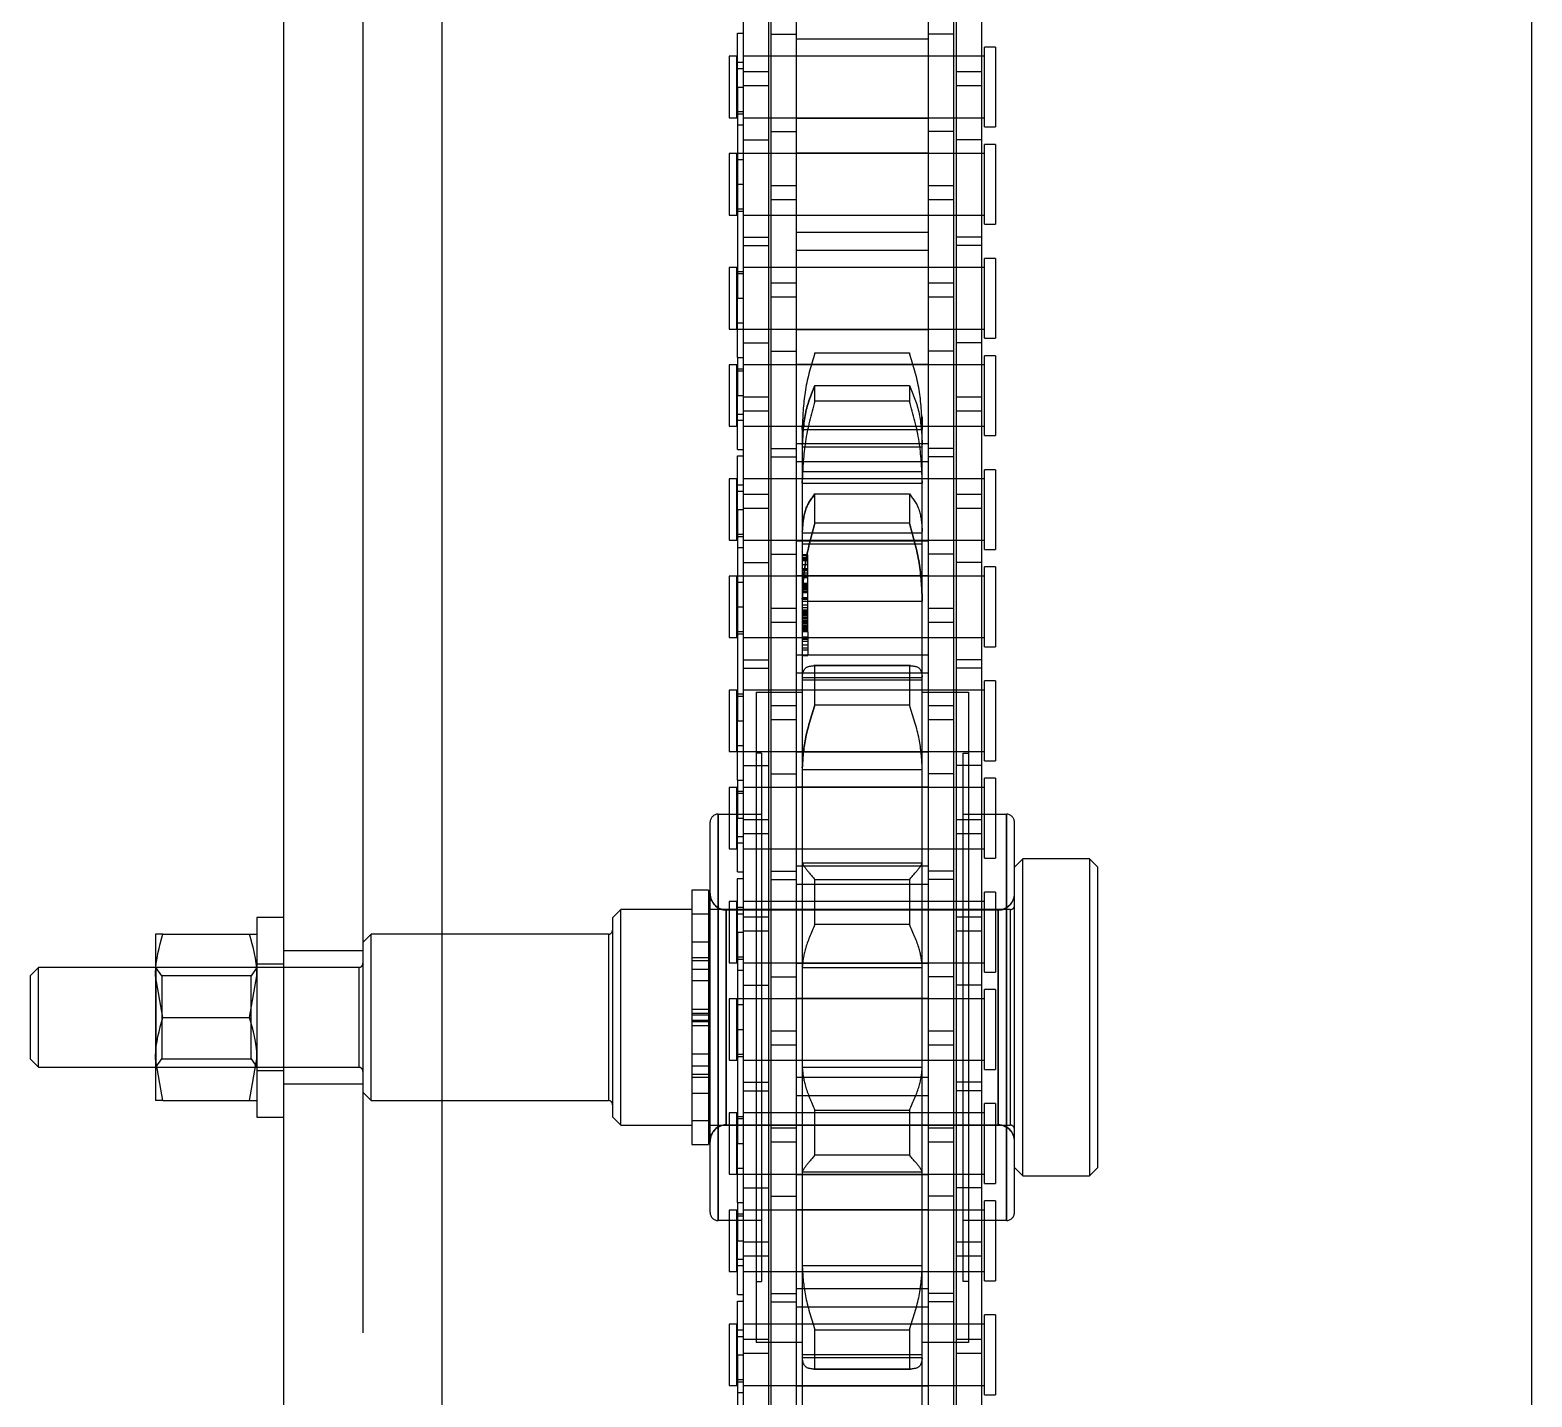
# Model space of a CAD drawing. Header units: metres. Extents: x 0 to 63075, y 0 to 44550.
# Drawn here: x 13942.1 to 14032.4, y 27852.5 to 27934.7 of the extents above; entities that cross this region are included whole.
import ezdxf

# ---------------------------------------------------------------- set-up
doc = ezdxf.new("R2010")
doc.units = ezdxf.units.M
doc.header["$LTSCALE"] = 75
doc.linetypes.add('HIDDEN2', pattern=[4.7625, 3.175, -1.5875])
for name, color, linetype in [('SDM', 7, 'Continuous'), ('SL4', 4, 'Continuous'), ('ST1', 7, 'HIDDEN2')]:
    doc.layers.add(name, color=color, linetype=linetype)

# ---------------------------------------------------------------- blocks, each defined once
blk = doc.blocks.new('A$Ca53c419a')
at = {"layer": 'SL4'}
for p, q in [((3443.055, 511), (3442.555, 510.5)), ((3448.055, 511), (3443.055, 511)), ((3448.555, 510.5), (3448.055, 511)), ((3442.555, 510.5), (3442.555, 503.465)), ((3442.555, 510.5), (3448.555, 510.5)), ((3448.555, 503.465), (3448.555, 510.5)), ((3440.555, 503.018), (3443.055, 503.465)), ((3443.055, 503.465), (3440.555, 503.465)), ((3440.555, 503.018), (3440.555, 497.812)), ((3448.055, 503.465), (3443.055, 503.465)), ((3445.555, 503.018), (3448.055, 503.465)), ((3445.555, 503.018), (3445.555, 497.812)), ((3450.555, 503.465), (3448.055, 503.465)), ((3450.555, 503.018), (3450.555, 497.812)), ((3439.555, 497.365), (3439.555, 495.765)), ((3451.555, 497.365), (3439.555, 497.365)), ((3440.555, 497.812), (3443.055, 497.365)), ((3445.555, 497.812), (3448.055, 497.365)), ((3451.555, 495.765), (3451.555, 497.365)), ((3664.713, 495.765), (2339.738, 495.765)), ((2339.738, 486.24), (3664.713, 486.24)), ((2339.738, 420.765), (3664.713, 420.765))]:
    blk.add_line(p, q, dxfattribs=at)
for points, knots in [([(3440.555, 503.018), (3440.555, 503.086), (3440.555, 503.348), (3440.555, 503.415), (3440.555, 503.465)], [0, 0, 0, 0, 0.257551, 1, 1, 1, 1]), ([(3443.055, 503.465), (3443.114, 503.465), (3443.958, 503.458), (3444.786, 503.23), (3445.555, 503.018)], [0, 0, 0, 0, 0.0702006, 1, 1, 1, 1]), ([(3448.055, 503.465), (3448.114, 503.465), (3448.958, 503.458), (3449.786, 503.23), (3450.555, 503.018)], [0, 0, 0, 0, 0.070201, 1, 1, 1, 1]), ([(3450.555, 503.018), (3450.555, 503.086), (3450.555, 503.348), (3450.555, 503.415), (3450.555, 503.465)], [0, 0, 0, 0, 0.257551, 1, 1, 1, 1]), ([(3440.555, 497.812), (3440.555, 497.744), (3440.555, 497.482), (3440.555, 497.415), (3440.555, 497.365)], [0, 0, 0, 0, 0.257551, 1, 1, 1, 1]), ([(3443.055, 497.365), (3443.114, 497.365), (3443.958, 497.372), (3444.786, 497.6), (3445.555, 497.812)], [0, 0, 0, 0, 0.070201, 1, 1, 1, 1]), ([(3448.055, 497.365), (3448.114, 497.365), (3448.958, 497.372), (3449.786, 497.6), (3450.555, 497.812)], [0, 0, 0, 0, 0.070201, 1, 1, 1, 1]), ([(3450.555, 497.812), (3450.555, 497.744), (3450.555, 497.482), (3450.555, 497.415), (3450.555, 497.365)], [0, 0, 0, 0, 0.257551, 1, 1, 1, 1])]:
    blk.add_open_spline(points, degree=3, knots=knots, dxfattribs=at)
at = {"layer": 'ST1'}
for p, q in [((3442.555, 503.465), (3442.555, 491.25)), ((3442.555, 503.465), (3442.555, 503.44)), ((3448.555, 503.44), (3442.555, 503.44)), ((3442.555, 503.44), (3443.055, 503.089)), ((3448.055, 503.089), (3443.055, 503.089)), ((3443.055, 503.089), (3443.055, 497.715)), ((3448.055, 503.089), (3448.555, 503.44)), ((3448.055, 497.715), (3448.055, 503.089)), ((3448.555, 491.25), (3448.555, 503.465)), ((3448.555, 503.44), (3448.555, 503.465)), ((3442.355, 497.365), (3442.355, 495.765)), ((3443.055, 497.715), (3442.555, 497.365)), ((3443.055, 497.715), (3448.055, 497.715)), ((3448.555, 497.365), (3448.055, 497.715)), ((3448.755, 495.765), (3448.755, 497.365)), ((3441.555, 495.765), (3441.555, 491.003)), ((3449.555, 491.003), (3449.555, 495.765)), ((3664.713, 491.003), (2339.738, 491.003)), ((3441.055, 491), (3440.555, 490.5)), ((3450.055, 491), (3441.055, 491)), ((3448.555, 491.25), (3442.555, 491.25)), ((3450.555, 490.5), (3450.055, 491)), ((3440.555, 490.5), (3450.555, 490.5)), ((3440.555, 490.5), (3440.555, 476.25)), ((3450.555, 476.25), (3450.555, 490.5)), ((2339.738, 486.24), (3664.713, 486.24)), ((3439.58, 476), (3439.08, 475.5)), ((3451.53, 476), (3439.58, 476)), ((3450.555, 476.25), (3440.602, 476.25)), ((3452.03, 475.5), (3451.53, 476)), ((3439.08, 475.5), (3452.03, 475.5)), ((3439.08, 475.5), (3439.08, 471.245)), ((3452.03, 471.245), (3452.03, 475.5)), ((3453.198, 471.245), (3437.912, 471.245)), ((3437.912, 471.245), (3437.912, 470.245)), ((3439.355, 471.245), (3439.355, 470.145)), ((3439.355, 471.245), (3439.355, 470.245)), ((3441.008, 471.245), (3441.008, 470.245)), ((3441.959, 471.245), (3441.959, 470.245)), ((3442.134, 471.245), (3442.134, 470.245)), ((3442.651, 471.245), (3442.651, 470.245)), ((3443.355, 471.245), (3443.355, 470.245)), ((3445.055, 470.245), (3445.055, 471.245)), ((3445.305, 471.245), (3445.305, 470.245)), ((3445.394, 471.245), (3445.394, 470.245)), ((3445.716, 471.245), (3445.716, 470.245)), ((3445.805, 471.245), (3445.805, 470.245)), ((3446.055, 471.245), (3446.055, 470.245)), ((3447.755, 470.245), (3447.755, 471.245)), ((3448.459, 471.245), (3448.459, 470.245)), ((3448.976, 471.245), (3448.976, 470.245)), ((3449.151, 471.245), (3449.151, 470.245)), ((3450.102, 471.245), (3450.102, 470.245)), ((3451.755, 470.145), (3451.755, 471.245)), ((3451.755, 470.245), (3451.755, 471.245)), ((3453.198, 470.245), (3453.198, 471.245)), ((3433.829, 470.145), (3457.281, 470.145)), ((3453.198, 470.245), (3437.912, 470.245)), ((3439.08, 470.145), (3439.08, 452.105)), ((3452.03, 452.105), (3452.03, 470.145)), ((3433.34, 467.056), (3433.34, 469.656)), ((3433.34, 469.656), (3457.77, 469.656)), ((3457.77, 469.656), (3433.34, 469.656)), ((3457.77, 469.656), (3457.77, 467.056)), ((3425.275, 468.489), (3412.575, 468.489)), ((3422.979, 468.157), (3422.979, 468.489)), ((3427.12, 469), (3423.43, 469)), ((3423.43, 469), (3423.43, 468.526)), ((3423.43, 468.526), (3427.12, 468.526)), ((3423.656, 468.489), (3423.656, 468.157)), ((3423.799, 468.526), (3423.799, 468.157)), ((3425.275, 468.489), (3425.275, 468.157)), ((3425.275, 468.489), (3428.506, 468.489)), ((3426.382, 468.489), (3426.382, 468.157)), ((3426.751, 468.157), (3426.751, 468.526)), ((3427.12, 468.526), (3427.12, 469)), ((3428.506, 468.489), (3428.506, 468.157)), ((3428.896, 468.489), (3428.896, 468.157)), ((3428.896, 468.489), (3432.127, 468.489)), ((3433.972, 469), (3430.282, 469)), ((3430.282, 469), (3430.282, 468.526)), ((3430.282, 468.526), (3433.972, 468.526)), ((3430.651, 468.526), (3430.651, 468.157)), ((3431.02, 468.489), (3431.02, 468.157)), ((3432.127, 468.489), (3432.127, 468.157)), ((3434.423, 468.489), (3432.127, 468.489)), ((3433.603, 468.157), (3433.603, 468.526)), ((3433.746, 468.489), (3433.746, 468.157)), ((3433.972, 468.526), (3433.972, 469)), ((3434.423, 468.489), (3437.975, 468.489)), ((3434.423, 468.489), (3434.423, 468.157)), ((3439.82, 469), (3436.13, 469)), ((3436.13, 469), (3436.13, 468.526)), ((3436.13, 468.526), (3439.82, 468.526)), ((3436.13, 468.489), (3436.13, 466.637)), ((3436.499, 468.526), (3436.499, 468.157)), ((3437.975, 468.489), (3437.975, 468.157)), ((3450.675, 468.489), (3437.975, 468.489)), ((3439.08, 469.168), (3439.08, 452.832)), ((3452.005, 469.168), (3439.105, 469.168)), ((3439.105, 469.168), (3439.105, 452.832)), ((3439.105, 469.168), (3452.005, 469.168)), ((3439.451, 468.157), (3439.451, 468.526)), ((3439.594, 468.489), (3439.594, 468.157)), ((3439.82, 468.526), (3439.82, 469)), ((3446.672, 469), (3442.982, 469)), ((3442.982, 469), (3442.982, 468.526)), ((3442.982, 468.526), (3446.672, 468.526)), ((3443.208, 468.489), (3443.208, 468.157)), ((3443.351, 468.526), (3443.351, 468.157)), ((3444.827, 468.489), (3444.827, 468.157)), ((3446.303, 468.157), (3446.303, 468.526)), ((3446.672, 468.526), (3446.672, 469)), ((3446.672, 466.637), (3446.672, 468.489)), ((3448.379, 468.157), (3448.379, 468.489)), ((3452.52, 469), (3448.83, 469)), ((3448.83, 469), (3448.83, 468.526)), ((3448.83, 468.526), (3452.52, 468.526)), ((3449.056, 468.489), (3449.056, 468.157)), ((3449.199, 468.526), (3449.199, 468.157)), ((3450.675, 468.489), (3450.675, 468.157)), ((3450.675, 468.489), (3453.906, 468.489)), ((3451.782, 468.489), (3451.782, 468.157)), ((3452.005, 452.832), (3452.005, 469.168)), ((3452.03, 452.832), (3452.03, 469.168)), ((3452.151, 468.157), (3452.151, 468.526)), ((3452.52, 468.526), (3452.52, 469)), ((3453.906, 468.489), (3453.906, 468.157)), ((3454.296, 468.489), (3454.296, 468.157)), ((3454.296, 468.489), (3457.527, 468.489)), ((3459.372, 469), (3455.682, 469)), ((3455.682, 469), (3455.682, 468.526)), ((3455.682, 468.526), (3459.372, 468.526)), ((3456.051, 468.526), (3456.051, 468.157)), ((3456.42, 468.489), (3456.42, 468.157)), ((3457.527, 468.489), (3457.527, 468.157)), ((3459.823, 468.489), (3457.527, 468.489)), ((3459.003, 468.157), (3459.003, 468.526)), ((3459.146, 468.489), (3459.146, 468.157)), ((3459.372, 468.526), (3459.372, 469)), ((3459.823, 468.489), (3463.375, 468.489)), ((3459.823, 468.489), (3459.823, 468.157)), ((3465.22, 469), (3461.53, 469)), ((3461.53, 469), (3461.53, 468.526)), ((3461.53, 468.526), (3465.22, 468.526)), ((3461.53, 468.489), (3461.53, 466.637)), ((3461.899, 468.526), (3461.899, 468.157)), ((3463.375, 468.489), (3463.375, 468.157)), ((3476.075, 468.489), (3463.375, 468.489)), ((3464.851, 468.157), (3464.851, 468.526)), ((3464.994, 468.489), (3464.994, 468.157)), ((3465.22, 468.526), (3465.22, 469)), ((3472.072, 469), (3468.382, 469)), ((3468.382, 469), (3468.382, 468.526)), ((3468.382, 468.526), (3472.072, 468.526)), ((3468.608, 468.489), (3468.608, 468.157)), ((3468.751, 468.526), (3468.751, 468.157)), ((3470.227, 468.489), (3470.227, 468.157)), ((3471.703, 468.157), (3471.703, 468.526)), ((3472.072, 468.526), (3472.072, 469)), ((3472.072, 466.637), (3472.072, 468.489)), ((3473.779, 468.157), (3473.779, 468.489)), ((3477.92, 469), (3474.23, 469)), ((3474.23, 469), (3474.23, 468.526)), ((3474.23, 468.526), (3477.92, 468.526)), ((3474.456, 468.489), (3474.456, 468.157)), ((3474.599, 468.526), (3474.599, 468.157)), ((3476.075, 468.489), (3476.075, 468.157)), ((3476.075, 468.489), (3479.306, 468.489)), ((3477.182, 468.489), (3477.182, 468.157)), ((3477.551, 468.157), (3477.551, 468.526)), ((3477.92, 468.526), (3477.92, 469)), ((3479.306, 468.489), (3479.306, 468.157)), ((3479.696, 468.489), (3479.696, 468.157)), ((3479.696, 468.489), (3482.927, 468.489)), ((3484.772, 469), (3481.082, 469)), ((3481.082, 469), (3481.082, 468.526)), ((3481.082, 468.526), (3484.772, 468.526)), ((3481.451, 468.526), (3481.451, 468.157)), ((3481.82, 468.489), (3481.82, 468.157)), ((3482.927, 468.489), (3482.927, 468.157)), ((3485.223, 468.489), (3482.927, 468.489)), ((3484.403, 468.157), (3484.403, 468.526)), ((3484.546, 468.489), (3484.546, 468.157)), ((3484.772, 468.526), (3484.772, 469)), ((3485.223, 468.489), (3488.775, 468.489)), ((3485.223, 468.489), (3485.223, 468.157)), ((3490.62, 469), (3486.93, 469)), ((3486.93, 469), (3486.93, 468.526)), ((3486.93, 468.526), (3490.62, 468.526)), ((3486.93, 468.489), (3486.93, 466.637)), ((3487.299, 468.526), (3487.299, 468.157)), ((3488.775, 468.489), (3488.775, 468.157)), ((3501.475, 468.489), (3488.775, 468.489)), ((3490.251, 468.157), (3490.251, 468.526)), ((3490.394, 468.489), (3490.394, 468.157)), ((3490.62, 468.526), (3490.62, 469)), ((3497.472, 469), (3493.782, 469)), ((3493.782, 469), (3493.782, 468.526)), ((3493.782, 468.526), (3497.472, 468.526)), ((3494.008, 468.489), (3494.008, 468.157)), ((3494.151, 468.526), (3494.151, 468.157)), ((3495.627, 468.489), (3495.627, 468.157)), ((3497.103, 468.157), (3497.103, 468.526)), ((3497.472, 468.526), (3497.472, 469)), ((3497.472, 466.637), (3497.472, 468.489)), ((3499.179, 468.157), (3499.179, 468.489)), ((3503.32, 469), (3499.63, 469)), ((3499.63, 469), (3499.63, 468.526)), ((3499.63, 468.526), (3503.32, 468.526)), ((3499.856, 468.489), (3499.856, 468.157)), ((3499.999, 468.526), (3499.999, 468.157)), ((3501.475, 468.489), (3501.475, 468.157)), ((3501.475, 468.489), (3504.706, 468.489)), ((3502.582, 468.489), (3502.582, 468.157)), ((3502.951, 468.157), (3502.951, 468.526)), ((3503.32, 468.526), (3503.32, 469)), ((3504.706, 468.489), (3504.706, 468.157)), ((3431.195, 468.157), (3422.1, 468.157)), ((3423.43, 468.157), (3423.43, 466.637)), ((3423.43, 468.157), (3423.43, 453.659)), ((3425.347, 466.637), (3425.347, 468.157)), ((3426.207, 468.157), (3426.207, 466.637)), ((3427.12, 466.637), (3427.12, 468.157)), ((3427.12, 453.659), (3427.12, 468.157)), ((3430.282, 468.157), (3430.282, 466.637)), ((3430.282, 468.157), (3430.282, 453.659)), ((3432.055, 468.157), (3431.195, 468.157)), ((3431.195, 466.637), (3431.195, 468.157)), ((3441.15, 468.157), (3432.055, 468.157)), ((3432.055, 468.157), (3432.055, 466.637)), ((3433.972, 466.637), (3433.972, 468.157)), ((3433.972, 453.659), (3433.972, 468.157)), ((3435.302, 468.157), (3435.302, 466.637)), ((3436.13, 468.157), (3436.13, 453.659)), ((3439.82, 466.637), (3439.82, 468.157)), ((3439.82, 453.659), (3439.82, 468.157)), ((3441.15, 468.157), (3441.15, 466.637)), ((3447.5, 468.157), (3441.15, 468.157)), ((3441.652, 468.157), (3441.652, 466.637)), ((3442.982, 468.157), (3442.982, 466.637)), ((3442.982, 468.157), (3442.982, 453.659)), ((3446.672, 453.659), (3446.672, 468.157)), ((3447.5, 468.157), (3447.5, 466.637)), ((3456.595, 468.157), (3447.5, 468.157)), ((3448.83, 468.157), (3448.83, 466.637)), ((3448.83, 468.157), (3448.83, 453.659)), ((3450.747, 466.637), (3450.747, 468.157)), ((3451.607, 468.157), (3451.607, 466.637)), ((3452.52, 466.637), (3452.52, 468.157)), ((3452.52, 453.659), (3452.52, 468.157)), ((3455.682, 468.157), (3455.682, 466.637)), ((3455.682, 468.157), (3455.682, 453.659)), ((3457.455, 468.157), (3456.595, 468.157)), ((3456.595, 466.637), (3456.595, 468.157)), ((3466.55, 468.157), (3457.455, 468.157)), ((3457.455, 468.157), (3457.455, 466.637)), ((3459.372, 466.637), (3459.372, 468.157)), ((3459.372, 453.659), (3459.372, 468.157)), ((3460.702, 468.157), (3460.702, 466.637)), ((3461.53, 468.157), (3461.53, 453.659)), ((3465.22, 466.637), (3465.22, 468.157)), ((3465.22, 453.659), (3465.22, 468.157)), ((3466.55, 468.157), (3466.55, 466.637)), ((3472.9, 468.157), (3466.55, 468.157)), ((3467.052, 468.157), (3467.052, 466.637)), ((3468.382, 468.157), (3468.382, 466.637)), ((3468.382, 468.157), (3468.382, 453.659)), ((3472.072, 453.659), (3472.072, 468.157)), ((3472.9, 468.157), (3472.9, 466.637)), ((3481.995, 468.157), (3472.9, 468.157)), ((3474.23, 468.157), (3474.23, 466.637)), ((3474.23, 468.157), (3474.23, 453.659)), ((3476.147, 466.637), (3476.147, 468.157)), ((3477.007, 468.157), (3477.007, 466.637)), ((3477.92, 466.637), (3477.92, 468.157)), ((3477.92, 453.659), (3477.92, 468.157)), ((3481.082, 468.157), (3481.082, 466.637)), ((3481.082, 468.157), (3481.082, 453.659)), ((3482.855, 468.157), (3481.995, 468.157)), ((3481.995, 466.637), (3481.995, 468.157)), ((3491.95, 468.157), (3482.855, 468.157)), ((3482.855, 468.157), (3482.855, 466.637)), ((3484.772, 466.637), (3484.772, 468.157)), ((3484.772, 453.659), (3484.772, 468.157)), ((3486.102, 468.157), (3486.102, 466.637)), ((3486.93, 468.157), (3486.93, 453.659)), ((3490.62, 466.637), (3490.62, 468.157)), ((3490.62, 453.659), (3490.62, 468.157)), ((3491.95, 468.157), (3491.95, 466.637)), ((3498.3, 468.157), (3491.95, 468.157)), ((3492.452, 468.157), (3492.452, 466.637)), ((3493.782, 468.157), (3493.782, 466.637)), ((3493.782, 468.157), (3493.782, 453.659)), ((3497.472, 453.659), (3497.472, 468.157)), ((3498.3, 468.157), (3498.3, 466.637)), ((3507.395, 468.157), (3498.3, 468.157)), ((3499.63, 468.157), (3499.63, 466.637)), ((3499.63, 468.157), (3499.63, 453.659)), ((3501.547, 466.637), (3501.547, 468.157)), ((3502.407, 468.157), (3502.407, 466.637)), ((3503.32, 466.637), (3503.32, 468.157)), ((3503.32, 453.659), (3503.32, 468.157)), ((3431.195, 466.637), (3422.1, 466.637)), ((3426.011, 464.605), (3426.011, 467.375)), ((3465.099, 467.375), (3426.011, 467.375)), ((3429.676, 467.375), (3429.676, 467.056)), ((3461.435, 467.056), (3429.676, 467.056)), ((3432.055, 466.637), (3431.195, 466.637)), ((3441.15, 466.637), (3432.055, 466.637)), ((3447.5, 466.637), (3441.15, 466.637)), ((3456.595, 466.637), (3447.5, 466.637)), ((3457.455, 466.637), (3456.595, 466.637)), ((3466.55, 466.637), (3457.455, 466.637)), ((3461.435, 467.056), (3461.435, 467.375)), ((3465.099, 467.375), (3465.099, 464.605)), ((3472.9, 466.637), (3466.55, 466.637)), ((3481.995, 466.637), (3472.9, 466.637)), ((3482.855, 466.637), (3481.995, 466.637)), ((3491.95, 466.637), (3482.855, 466.637)), ((3498.3, 466.637), (3491.95, 466.637)), ((3507.395, 466.637), (3498.3, 466.637)), ((3428.45, 466.485), (3419.355, 466.485)), ((3423.43, 466.485), (3423.43, 464.965)), ((3427.12, 464.965), (3427.12, 466.485)), ((3428.45, 466.485), (3428.45, 464.965)), ((3434.8, 466.485), (3428.45, 466.485)), ((3428.952, 466.485), (3428.952, 464.965)), ((3430.282, 466.485), (3430.282, 464.965)), ((3433.972, 464.965), (3433.972, 466.485)), ((3434.8, 466.485), (3434.8, 464.965)), ((3443.895, 466.485), (3434.8, 466.485)), ((3436.13, 466.485), (3436.13, 464.965)), ((3438.047, 464.965), (3438.047, 466.485)), ((3438.907, 466.485), (3438.907, 464.965)), ((3439.82, 464.965), (3439.82, 466.485)), ((3442.982, 466.485), (3442.982, 464.965)), ((3444.755, 466.485), (3443.895, 466.485)), ((3443.895, 464.965), (3443.895, 466.485)), ((3453.85, 466.485), (3444.755, 466.485)), ((3444.755, 466.485), (3444.755, 464.965)), ((3446.672, 464.965), (3446.672, 466.485)), ((3448.002, 466.485), (3448.002, 464.965)), ((3448.83, 466.485), (3448.83, 464.965)), ((3452.52, 464.965), (3452.52, 466.485)), ((3453.85, 466.485), (3453.85, 464.965)), ((3460.2, 466.485), (3453.85, 466.485)), ((3454.352, 466.485), (3454.352, 464.965)), ((3455.682, 466.485), (3455.682, 464.965)), ((3459.372, 464.965), (3459.372, 466.485)), ((3460.2, 466.485), (3460.2, 464.965)), ((3469.295, 466.485), (3460.2, 466.485)), ((3461.53, 466.485), (3461.53, 464.965)), ((3463.447, 464.965), (3463.447, 466.485)), ((3464.307, 466.485), (3464.307, 464.965)), ((3465.22, 464.965), (3465.22, 466.485)), ((3468.382, 466.485), (3468.382, 464.965)), ((3470.155, 466.485), (3469.295, 466.485)), ((3469.295, 464.965), (3469.295, 466.485)), ((3479.25, 466.485), (3470.155, 466.485)), ((3470.155, 466.485), (3470.155, 464.965)), ((3472.072, 464.965), (3472.072, 466.485)), ((3473.402, 466.485), (3473.402, 464.965)), ((3474.23, 466.485), (3474.23, 464.965)), ((3477.92, 464.965), (3477.92, 466.485)), ((3479.25, 466.485), (3479.25, 464.965)), ((3485.6, 466.485), (3479.25, 466.485)), ((3479.752, 466.485), (3479.752, 464.965)), ((3481.082, 466.485), (3481.082, 464.965)), ((3484.772, 464.965), (3484.772, 466.485)), ((3485.6, 466.485), (3485.6, 464.965)), ((3494.695, 466.485), (3485.6, 466.485)), ((3486.93, 466.485), (3486.93, 464.965)), ((3488.847, 464.965), (3488.847, 466.485)), ((3489.707, 466.485), (3489.707, 464.965)), ((3490.62, 464.965), (3490.62, 466.485)), ((3493.782, 466.485), (3493.782, 464.965)), ((3495.555, 466.485), (3494.695, 466.485)), ((3494.695, 464.965), (3494.695, 466.485)), ((3504.65, 466.485), (3495.555, 466.485)), ((3495.555, 466.485), (3495.555, 464.965)), ((3497.472, 464.965), (3497.472, 466.485)), ((3498.802, 466.485), (3498.802, 464.965)), ((3499.63, 466.485), (3499.63, 464.965)), ((3503.32, 464.965), (3503.32, 466.485)), ((3504.65, 466.485), (3504.65, 464.965)), ((3511, 466.485), (3504.65, 466.485)), ((3428.45, 464.965), (3419.355, 464.965)), ((3423.387, 457.035), (3423.387, 464.965)), ((3423.43, 464.965), (3423.43, 457.035)), ((3427.12, 457.035), (3427.12, 464.965)), ((3428.167, 464.965), (3428.167, 457.035)), ((3434.8, 464.965), (3428.45, 464.965)), ((3429.235, 457.035), (3429.235, 464.965)), ((3430.282, 464.965), (3430.282, 457.035)), ((3433.972, 457.035), (3433.972, 464.965)), ((3434.015, 464.965), (3434.015, 457.035)), ((3443.895, 464.965), (3434.8, 464.965)), ((3436.087, 457.035), (3436.087, 464.965)), ((3436.13, 464.965), (3436.13, 457.035)), ((3439.82, 457.035), (3439.82, 464.965)), ((3440.867, 464.965), (3440.867, 457.035)), ((3441.935, 457.035), (3441.935, 464.965)), ((3442.982, 464.965), (3442.982, 457.035)), ((3444.755, 464.965), (3443.895, 464.965)), ((3453.85, 464.965), (3444.755, 464.965)), ((3446.672, 457.035), (3446.672, 464.965)), ((3446.715, 464.965), (3446.715, 457.035)), ((3448.787, 457.035), (3448.787, 464.965)), ((3448.83, 464.965), (3448.83, 457.035)), ((3452.52, 457.035), (3452.52, 464.965)), ((3453.567, 464.965), (3453.567, 457.035)), ((3460.2, 464.965), (3453.85, 464.965)), ((3454.635, 457.035), (3454.635, 464.965)), ((3455.682, 464.965), (3455.682, 457.035)), ((3459.372, 457.035), (3459.372, 464.965)), ((3459.415, 464.965), (3459.415, 457.035)), ((3469.295, 464.965), (3460.2, 464.965)), ((3461.487, 457.035), (3461.487, 464.965)), ((3461.53, 464.965), (3461.53, 457.035)), ((3465.22, 457.035), (3465.22, 464.965)), ((3466.267, 464.965), (3466.267, 457.035)), ((3467.335, 457.035), (3467.335, 464.965)), ((3468.382, 464.965), (3468.382, 457.035)), ((3470.155, 464.965), (3469.295, 464.965)), ((3479.25, 464.965), (3470.155, 464.965)), ((3472.072, 457.035), (3472.072, 464.965)), ((3472.115, 464.965), (3472.115, 457.035)), ((3474.187, 457.035), (3474.187, 464.965)), ((3474.23, 464.965), (3474.23, 457.035)), ((3477.92, 457.035), (3477.92, 464.965)), ((3478.967, 464.965), (3478.967, 457.035)), ((3485.6, 464.965), (3479.25, 464.965)), ((3480.035, 457.035), (3480.035, 464.965)), ((3481.082, 464.965), (3481.082, 457.035)), ((3484.772, 457.035), (3484.772, 464.965)), ((3484.815, 464.965), (3484.815, 457.035)), ((3494.695, 464.965), (3485.6, 464.965)), ((3486.887, 457.035), (3486.887, 464.965)), ((3486.93, 464.965), (3486.93, 457.035)), ((3490.62, 457.035), (3490.62, 464.965)), ((3491.667, 464.965), (3491.667, 457.035)), ((3492.735, 457.035), (3492.735, 464.965)), ((3493.782, 464.965), (3493.782, 457.035)), ((3495.555, 464.965), (3494.695, 464.965)), ((3504.65, 464.965), (3495.555, 464.965)), ((3497.472, 457.035), (3497.472, 464.965)), ((3497.515, 464.965), (3497.515, 457.035)), ((3499.587, 457.035), (3499.587, 464.965)), ((3499.63, 464.965), (3499.63, 457.035)), ((3503.32, 457.035), (3503.32, 464.965)), ((3504.367, 464.965), (3504.367, 457.035)), ((3511, 464.965), (3504.65, 464.965)), ((3425.081, 464.605), (3420.536, 464.605)), ((3424.407, 463.9), (3424.407, 458.1)), ((3424.409, 463.843), (3426.785, 463.843)), ((3424.409, 458.157), (3424.409, 463.843)), ((3430.563, 464.605), (3425.081, 464.605)), ((3425.119, 464.605), (3425.119, 457.395)), ((3425.269, 457.395), (3425.269, 464.605)), ((3426.785, 463.843), (3426.785, 458.157)), ((3430.651, 464.605), (3430.563, 464.605)), ((3430.651, 464.605), (3430.651, 457.395)), ((3436.273, 464.605), (3430.651, 464.605)), ((3436.273, 464.605), (3436.273, 457.395)), ((3436.279, 464.605), (3436.273, 464.605)), ((3442.513, 464.605), (3436.279, 464.605)), ((3437.273, 463.843), (3439.974, 463.843)), ((3437.273, 458.157), (3437.273, 463.843)), ((3439.974, 463.843), (3439.974, 458.157)), ((3442.563, 464.605), (3442.513, 464.605)), ((3442.563, 464.605), (3442.563, 457.395)), ((3448.547, 464.605), (3442.563, 464.605)), ((3448.547, 464.605), (3448.547, 457.395)), ((3448.597, 464.605), (3448.547, 464.605)), ((3454.831, 464.605), (3448.597, 464.605)), ((3451.136, 463.843), (3453.837, 463.843)), ((3451.136, 458.157), (3451.136, 463.843)), ((3453.837, 463.843), (3453.837, 458.157)), ((3454.837, 464.605), (3454.831, 464.605)), ((3454.837, 464.605), (3454.837, 457.395)), ((3460.459, 464.605), (3454.837, 464.605)), ((3460.459, 464.605), (3460.459, 457.395)), ((3460.547, 464.605), (3460.459, 464.605)), ((3466.029, 464.605), (3460.547, 464.605)), ((3464.325, 463.843), (3466.701, 463.843)), ((3464.325, 458.157), (3464.325, 463.843)), ((3465.841, 464.605), (3465.841, 457.395)), ((3465.991, 464.605), (3465.991, 457.395)), ((3470.574, 464.605), (3466.029, 464.605)), ((3466.701, 463.843), (3466.701, 458.157)), ((3466.703, 458.1), (3466.703, 463.9)), ((3467.316, 464.605), (3467.316, 464.27)), ((3468.156, 464.27), (3467.316, 464.27)), ((3467.651, 464.605), (3467.651, 464.27)), ((3467.754, 464.27), (3467.754, 464.605)), ((3467.924, 464.27), (3467.924, 464.605)), ((3468.156, 464.27), (3468.156, 464.605)), ((3468.308, 464.27), (3468.156, 464.27)), ((3468.259, 464.27), (3468.259, 464.605)), ((3468.308, 464.27), (3468.308, 464.605)), ((3468.723, 464.27), (3468.308, 464.27)), ((3468.4, 464.27), (3468.4, 464.605)), ((3468.723, 464.27), (3468.723, 464.605)), ((3468.723, 464.27), (3471.152, 464.27)), ((3468.782, 464.27), (3468.782, 464.605)), ((3468.782, 464.605), (3468.782, 464.27)), ((3468.833, 464.27), (3468.833, 464.605)), ((3468.846, 464.27), (3468.846, 464.605)), ((3468.847, 464.27), (3468.847, 464.605)), ((3468.904, 464.27), (3468.904, 464.605)), ((3468.981, 464.27), (3468.981, 464.605)), ((3468.989, 464.27), (3468.989, 464.605)), ((3469.02, 464.27), (3469.02, 464.605)), ((3469.094, 464.605), (3469.094, 464.27)), ((3469.097, 464.27), (3469.097, 464.605)), ((3469.105, 464.27), (3469.105, 464.605)), ((3469.118, 464.27), (3469.118, 464.605)), ((3469.211, 464.27), (3469.211, 464.605)), ((3469.231, 464.27), (3469.231, 464.605)), ((3469.239, 464.27), (3469.239, 464.605)), ((3469.307, 464.27), (3469.307, 464.605)), ((3469.4, 464.27), (3469.4, 464.605)), ((3469.484, 464.27), (3469.484, 464.605)), ((3469.564, 464.27), (3469.564, 464.605)), ((3469.613, 464.27), (3469.613, 464.605)), ((3469.716, 464.27), (3469.716, 464.605)), ((3469.749, 464.27), (3469.749, 464.605)), ((3469.751, 464.27), (3469.751, 464.605)), ((3469.784, 464.27), (3469.784, 464.605)), ((3469.823, 464.27), (3469.823, 464.605)), ((3469.857, 464.27), (3469.857, 464.605)), ((3469.861, 464.27), (3469.861, 464.605)), ((3469.886, 464.27), (3469.886, 464.605)), ((3469.89, 464.27), (3469.89, 464.605)), ((3469.978, 464.27), (3469.978, 464.605)), ((3469.992, 464.27), (3469.992, 464.605)), ((3470.008, 464.27), (3470.008, 464.605)), ((3470.027, 464.27), (3470.027, 464.605)), ((3470.035, 464.27), (3470.035, 464.605)), ((3470.169, 464.27), (3470.169, 464.605)), ((3470.328, 464.27), (3470.328, 464.605)), ((3470.574, 464.605), (3470.574, 457.395)), ((3470.69, 464.605), (3470.574, 464.605)), ((3470.663, 464.27), (3470.663, 464.605)), ((3474.758, 464.605), (3470.69, 464.605)), ((3470.711, 464.27), (3470.711, 464.605)), ((3470.772, 464.27), (3470.772, 464.605)), ((3471.072, 464.27), (3471.072, 464.605)), ((3471.113, 464.27), (3471.113, 464.605)), ((3471.134, 464.27), (3471.134, 464.605)), ((3471.152, 464.27), (3471.152, 464.605)), ((3471.152, 464.27), (3471.542, 464.27)), ((3471.262, 464.27), (3471.262, 464.605)), ((3471.308, 464.27), (3471.308, 464.605)), ((3471.388, 464.27), (3471.388, 464.605)), ((3471.442, 464.27), (3471.442, 464.605)), ((3471.497, 464.27), (3471.497, 464.605)), ((3471.514, 464.27), (3471.514, 464.605)), ((3471.535, 464.27), (3471.535, 464.605)), ((3471.542, 464.27), (3471.542, 464.605)), ((3471.542, 464.27), (3472.39, 464.27)), ((3471.615, 464.27), (3471.615, 464.605)), ((3471.638, 464.27), (3471.638, 464.605)), ((3471.973, 464.27), (3471.973, 464.605)), ((3472, 464.27), (3472, 464.605)), ((3472.046, 464.27), (3472.046, 464.605)), ((3472.084, 464.27), (3472.084, 464.605)), ((3472.132, 464.27), (3472.132, 464.605)), ((3472.253, 464.27), (3472.253, 464.605)), ((3472.39, 464.27), (3472.39, 464.605)), ((3472.39, 464.27), (3472.672, 464.27)), ((3472.485, 464.27), (3472.485, 464.605)), ((3472.506, 464.27), (3472.506, 464.605)), ((3472.672, 464.27), (3472.756, 464.27)), ((3472.756, 464.27), (3472.756, 464.605)), ((3472.756, 464.27), (3473.081, 464.27)), ((3472.99, 464.27), (3472.99, 464.605)), ((3473.081, 464.27), (3473.081, 464.605)), ((3473.081, 464.27), (3473.117, 464.27)), ((3473.117, 464.27), (3473.117, 464.605)), ((3473.117, 464.27), (3473.324, 464.27)), ((3473.159, 464.27), (3473.159, 464.605)), ((3473.197, 464.27), (3473.197, 464.605)), ((3473.314, 464.27), (3473.314, 464.605)), ((3473.324, 464.27), (3473.324, 464.605)), ((3473.324, 464.27), (3473.359, 464.27)), ((3473.344, 464.27), (3473.344, 464.605)), ((3473.359, 464.27), (3473.359, 464.605)), ((3474.011, 464.605), (3474.011, 457.395)), ((3474.68, 464.605), (3474.68, 457.395)), ((3477.672, 464.605), (3474.758, 464.605)), ((3475.251, 458.157), (3475.251, 463.843)), ((3475.251, 463.843), (3477.014, 463.843)), ((3477.014, 463.843), (3477.014, 458.157)), ((3477.672, 464.605), (3477.672, 457.395)), ((3477.8, 464.605), (3477.672, 464.605)), ((3477.672, 464.605), (3477.8, 464.605)), ((3479.965, 464.605), (3477.8, 464.605)), ((3478.358, 464.605), (3478.358, 457.395)), ((3479.856, 464.605), (3479.856, 457.395)), ((3480.895, 464.605), (3479.965, 464.605)), ((3480.895, 464.605), (3480.895, 457.395)), ((3481.022, 464.605), (3480.895, 464.605)), ((3480.895, 464.605), (3481.022, 464.605)), ((3481.162, 464.605), (3481.022, 464.605)), ((3482.595, 463.843), (3483.533, 463.843)), ((3482.595, 458.157), (3482.595, 463.843)), ((3483.533, 463.843), (3483.533, 458.157)), ((3485.471, 458.157), (3485.471, 463.843)), ((3485.471, 463.843), (3485.495, 463.843)), ((3485.495, 463.843), (3485.495, 458.157)), ((3426.785, 458.157), (3424.409, 458.157)), ((3439.974, 458.157), (3437.273, 458.157)), ((3453.837, 458.157), (3451.136, 458.157)), ((3466.701, 458.157), (3464.325, 458.157)), ((3477.014, 458.157), (3475.251, 458.157)), ((3483.533, 458.157), (3482.595, 458.157)), ((3485.495, 458.157), (3485.471, 458.157)), ((3428.45, 457.035), (3419.355, 457.035)), ((3420.536, 457.395), (3425.081, 457.395)), ((3423.43, 457.035), (3423.43, 455.515)), ((3425.081, 457.395), (3430.563, 457.395)), ((3426.011, 454.625), (3426.011, 457.395)), ((3427.12, 455.515), (3427.12, 457.035)), ((3428.45, 455.515), (3428.45, 457.035)), ((3434.8, 457.035), (3428.45, 457.035)), ((3428.952, 455.515), (3428.952, 457.035)), ((3430.282, 457.035), (3430.282, 455.515)), ((3430.563, 457.395), (3430.651, 457.395)), ((3430.651, 457.395), (3436.273, 457.395)), ((3433.972, 455.515), (3433.972, 457.035)), ((3434.8, 455.515), (3434.8, 457.035)), ((3443.895, 457.035), (3434.8, 457.035)), ((3436.13, 457.035), (3436.13, 455.515)), ((3436.273, 457.395), (3436.279, 457.395)), ((3436.279, 457.395), (3442.513, 457.395)), ((3438.047, 455.515), (3438.047, 457.035)), ((3438.907, 457.035), (3438.907, 455.515)), ((3439.82, 455.515), (3439.82, 457.035)), ((3442.513, 457.395), (3442.563, 457.395)), ((3442.563, 457.395), (3448.547, 457.395)), ((3442.982, 457.035), (3442.982, 455.515)), ((3444.755, 457.035), (3443.895, 457.035)), ((3443.895, 455.515), (3443.895, 457.035)), ((3453.85, 457.035), (3444.755, 457.035)), ((3444.755, 457.035), (3444.755, 455.515)), ((3446.672, 455.515), (3446.672, 457.035)), ((3448.002, 455.515), (3448.002, 457.035)), ((3448.547, 457.395), (3448.597, 457.395)), ((3448.597, 457.395), (3454.831, 457.395)), ((3448.83, 457.035), (3448.83, 455.515)), ((3452.52, 455.515), (3452.52, 457.035)), ((3453.85, 455.515), (3453.85, 457.035)), ((3460.2, 457.035), (3453.85, 457.035)), ((3454.352, 455.515), (3454.352, 457.035)), ((3454.831, 457.395), (3454.837, 457.395)), ((3454.837, 457.395), (3460.459, 457.395)), ((3455.682, 457.035), (3455.682, 455.515)), ((3459.372, 455.515), (3459.372, 457.035)), ((3460.2, 455.515), (3460.2, 457.035)), ((3469.295, 457.035), (3460.2, 457.035)), ((3460.459, 457.395), (3460.547, 457.395)), ((3460.547, 457.395), (3466.029, 457.395)), ((3461.53, 457.035), (3461.53, 455.515)), ((3463.447, 455.515), (3463.447, 457.035)), ((3464.307, 457.035), (3464.307, 455.515)), ((3465.099, 457.395), (3465.099, 454.625)), ((3465.22, 455.515), (3465.22, 457.035)), ((3466.029, 457.395), (3470.574, 457.395)), ((3468.382, 457.035), (3468.382, 455.515)), ((3470.155, 457.035), (3469.295, 457.035)), ((3469.295, 455.515), (3469.295, 457.035)), ((3479.25, 457.035), (3470.155, 457.035)), ((3470.155, 457.035), (3470.155, 455.515)), ((3470.574, 457.395), (3470.69, 457.395)), ((3470.69, 457.395), (3470.574, 457.395)), ((3470.69, 457.395), (3474.758, 457.395)), ((3472.072, 455.515), (3472.072, 457.035)), ((3473.402, 455.515), (3473.402, 457.035)), ((3474.23, 457.035), (3474.23, 455.515)), ((3474.758, 457.395), (3477.672, 457.395)), ((3477.672, 457.395), (3477.8, 457.395)), ((3477.8, 457.395), (3477.672, 457.395)), ((3477.8, 457.395), (3479.965, 457.395)), ((3477.92, 455.515), (3477.92, 457.035)), ((3479.25, 455.515), (3479.25, 457.035)), ((3485.6, 457.035), (3479.25, 457.035)), ((3479.752, 455.515), (3479.752, 457.035)), ((3479.965, 457.395), (3480.895, 457.395)), ((3480.895, 457.395), (3481.022, 457.395)), ((3481.022, 457.395), (3480.895, 457.395)), ((3481.636, 457.447), (3481.022, 457.395)), ((3481.022, 457.395), (3481.162, 457.395)), ((3481.082, 457.035), (3481.082, 455.515)), ((3481.642, 457.404), (3481.162, 457.395)), ((3484.772, 455.515), (3484.772, 457.035)), ((3485.6, 455.515), (3485.6, 457.035)), ((3494.695, 457.035), (3485.6, 457.035)), ((3486.93, 457.035), (3486.93, 455.515)), ((3488.847, 455.515), (3488.847, 457.035)), ((3489.707, 457.035), (3489.707, 455.515)), ((3490.62, 455.515), (3490.62, 457.035)), ((3493.782, 457.035), (3493.782, 455.515)), ((3495.555, 457.035), (3494.695, 457.035)), ((3494.695, 455.515), (3494.695, 457.035)), ((3504.65, 457.035), (3495.555, 457.035)), ((3495.555, 457.035), (3495.555, 455.515)), ((3497.472, 455.515), (3497.472, 457.035)), ((3498.802, 455.515), (3498.802, 457.035)), ((3499.63, 457.035), (3499.63, 455.515)), ((3503.32, 455.515), (3503.32, 457.035)), ((3504.65, 455.515), (3504.65, 457.035)), ((3511, 457.035), (3504.65, 457.035)), ((3428.45, 455.515), (3419.355, 455.515)), ((3431.195, 455.363), (3422.1, 455.363)), ((3423.43, 455.363), (3423.43, 453.843)), ((3425.347, 453.843), (3425.347, 455.363)), ((3426.207, 455.363), (3426.207, 453.843)), ((3427.12, 453.843), (3427.12, 455.363)), ((3434.8, 455.515), (3428.45, 455.515)), ((3429.676, 454.944), (3461.435, 454.944)), ((3429.676, 454.625), (3429.676, 454.944)), ((3430.282, 455.363), (3430.282, 453.843)), ((3432.055, 455.363), (3431.195, 455.363)), ((3431.195, 453.843), (3431.195, 455.363)), ((3441.15, 455.363), (3432.055, 455.363)), ((3432.055, 455.363), (3432.055, 453.843)), ((3433.34, 452.344), (3433.34, 454.944)), ((3433.972, 453.843), (3433.972, 455.363)), ((3443.895, 455.515), (3434.8, 455.515)), ((3435.302, 453.843), (3435.302, 455.363)), ((3436.13, 455.363), (3436.13, 453.843)), ((3439.82, 453.843), (3439.82, 455.363)), ((3441.15, 453.843), (3441.15, 455.363)), ((3447.5, 455.363), (3441.15, 455.363)), ((3441.652, 453.843), (3441.652, 455.363)), ((3442.982, 455.363), (3442.982, 453.843)), ((3444.755, 455.515), (3443.895, 455.515)), ((3453.85, 455.515), (3444.755, 455.515)), ((3446.672, 453.843), (3446.672, 455.363)), ((3447.5, 453.843), (3447.5, 455.363)), ((3456.595, 455.363), (3447.5, 455.363)), ((3448.83, 455.363), (3448.83, 453.843)), ((3450.747, 453.843), (3450.747, 455.363)), ((3451.607, 455.363), (3451.607, 453.843)), ((3452.52, 453.843), (3452.52, 455.363)), ((3460.2, 455.515), (3453.85, 455.515)), ((3455.682, 455.363), (3455.682, 453.843)), ((3457.455, 455.363), (3456.595, 455.363)), ((3456.595, 453.843), (3456.595, 455.363)), ((3466.55, 455.363), (3457.455, 455.363)), ((3457.455, 455.363), (3457.455, 453.843)), ((3457.77, 454.944), (3457.77, 452.344)), ((3459.372, 453.843), (3459.372, 455.363)), ((3469.295, 455.515), (3460.2, 455.515)), ((3460.702, 453.843), (3460.702, 455.363)), ((3461.435, 454.944), (3461.435, 454.625)), ((3461.53, 455.363), (3461.53, 453.843)), ((3465.22, 453.843), (3465.22, 455.363)), ((3466.55, 453.843), (3466.55, 455.363)), ((3472.9, 455.363), (3466.55, 455.363)), ((3467.052, 453.843), (3467.052, 455.363)), ((3468.382, 455.363), (3468.382, 453.843)), ((3470.155, 455.515), (3469.295, 455.515)), ((3479.25, 455.515), (3470.155, 455.515)), ((3472.072, 453.843), (3472.072, 455.363)), ((3472.9, 453.843), (3472.9, 455.363)), ((3481.995, 455.363), (3472.9, 455.363)), ((3474.23, 455.363), (3474.23, 453.843)), ((3476.147, 453.843), (3476.147, 455.363)), ((3477.007, 455.363), (3477.007, 453.843)), ((3477.92, 453.843), (3477.92, 455.363)), ((3485.6, 455.515), (3479.25, 455.515)), ((3481.082, 455.363), (3481.082, 453.843)), ((3482.855, 455.363), (3481.995, 455.363)), ((3481.995, 453.843), (3481.995, 455.363)), ((3491.95, 455.363), (3482.855, 455.363)), ((3482.855, 455.363), (3482.855, 453.843)), ((3484.772, 453.843), (3484.772, 455.363)), ((3494.695, 455.515), (3485.6, 455.515)), ((3486.102, 453.843), (3486.102, 455.363)), ((3486.93, 455.363), (3486.93, 453.843)), ((3490.62, 453.843), (3490.62, 455.363)), ((3491.95, 453.843), (3491.95, 455.363)), ((3498.3, 455.363), (3491.95, 455.363)), ((3492.452, 453.843), (3492.452, 455.363)), ((3493.782, 455.363), (3493.782, 453.843)), ((3495.555, 455.515), (3494.695, 455.515)), ((3504.65, 455.515), (3495.555, 455.515)), ((3497.472, 453.843), (3497.472, 455.363)), ((3498.3, 453.843), (3498.3, 455.363)), ((3507.395, 455.363), (3498.3, 455.363)), ((3499.63, 455.363), (3499.63, 453.843)), ((3501.547, 453.843), (3501.547, 455.363)), ((3502.407, 455.363), (3502.407, 453.843)), ((3503.32, 453.843), (3503.32, 455.363)), ((3511, 455.515), (3504.65, 455.515)), ((3465.099, 454.625), (3426.011, 454.625)), ((3431.195, 453.843), (3422.1, 453.843)), ((3422.877, 453.659), (3427.674, 453.659)), ((3422.877, 453.659), (3422.877, 453)), ((3427.674, 453), (3422.877, 453)), ((3427.674, 453), (3427.674, 453.659)), ((3429.729, 453.659), (3434.526, 453.659)), ((3429.729, 453.659), (3429.729, 453)), ((3434.526, 453), (3429.729, 453)), ((3432.055, 453.843), (3431.195, 453.843)), ((3441.15, 453.843), (3432.055, 453.843)), ((3434.526, 453), (3434.526, 453.659)), ((3435.577, 453.659), (3440.374, 453.659)), ((3435.577, 453.659), (3435.577, 453)), ((3440.374, 453), (3435.577, 453)), ((3440.374, 453), (3440.374, 453.659)), ((3447.5, 453.843), (3441.15, 453.843)), ((3442.429, 453.659), (3447.226, 453.659)), ((3442.429, 453.659), (3442.429, 453)), ((3447.226, 453), (3442.429, 453)), ((3447.226, 453), (3447.226, 453.659)), ((3456.595, 453.843), (3447.5, 453.843)), ((3448.277, 453.659), (3453.074, 453.659)), ((3448.277, 453.659), (3448.277, 453)), ((3453.074, 453), (3448.277, 453)), ((3453.074, 453), (3453.074, 453.659)), ((3455.129, 453.659), (3459.926, 453.659)), ((3455.129, 453.659), (3455.129, 453)), ((3459.926, 453), (3455.129, 453)), ((3457.455, 453.843), (3456.595, 453.843)), ((3466.55, 453.843), (3457.455, 453.843)), ((3459.926, 453), (3459.926, 453.659)), ((3460.977, 453.659), (3465.774, 453.659)), ((3460.977, 453.659), (3460.977, 453)), ((3465.774, 453), (3460.977, 453)), ((3465.774, 453), (3465.774, 453.659)), ((3472.9, 453.843), (3466.55, 453.843)), ((3467.829, 453.659), (3472.626, 453.659)), ((3467.829, 453.659), (3467.829, 453)), ((3472.626, 453), (3467.829, 453)), ((3472.626, 453), (3472.626, 453.659)), ((3481.995, 453.843), (3472.9, 453.843)), ((3473.677, 453.659), (3478.474, 453.659)), ((3473.677, 453.659), (3473.677, 453)), ((3478.474, 453), (3473.677, 453)), ((3478.474, 453), (3478.474, 453.659)), ((3480.529, 453.659), (3485.326, 453.659)), ((3480.529, 453.659), (3480.529, 453)), ((3485.326, 453), (3480.529, 453)), ((3482.855, 453.843), (3481.995, 453.843)), ((3491.95, 453.843), (3482.855, 453.843)), ((3485.326, 453), (3485.326, 453.659)), ((3486.377, 453.659), (3491.174, 453.659)), ((3486.377, 453.659), (3486.377, 453)), ((3491.174, 453), (3486.377, 453)), ((3491.174, 453), (3491.174, 453.659)), ((3498.3, 453.843), (3491.95, 453.843)), ((3493.229, 453.659), (3498.026, 453.659)), ((3493.229, 453.659), (3493.229, 453)), ((3498.026, 453), (3493.229, 453)), ((3498.026, 453), (3498.026, 453.659)), ((3507.395, 453.843), (3498.3, 453.843)), ((3499.077, 453.659), (3503.874, 453.659)), ((3499.077, 453.659), (3499.077, 453)), ((3503.874, 453), (3499.077, 453)), ((3503.874, 453), (3503.874, 453.659)), ((3433.34, 452.344), (3457.77, 452.344)), ((3457.77, 452.344), (3433.34, 452.344)), ((3452.03, 452.105), (3439.08, 452.105)), ((3452.005, 452.832), (3439.105, 452.832)), ((3439.105, 452.832), (3452.005, 452.832)), ((3433.829, 451.855), (3457.281, 451.855)), ((3436.53, 451.855), (3436.03, 451.355)), ((3436.03, 451.355), (3455.08, 451.355)), ((3436.03, 451.355), (3436.03, 447.355)), ((3455.08, 451.355), (3454.58, 451.855)), ((3455.08, 447.355), (3455.08, 451.355)), ((3455.08, 447.355), (3436.03, 447.355)), ((3436.03, 447.355), (3436.53, 446.855)), ((3436.53, 446.855), (3454.58, 446.855)), ((3454.58, 446.855), (3455.08, 447.355))]:
    blk.add_line(p, q, dxfattribs=at)
for centre, radius, start, end in [((3442.305, 491.25), 0.25, 270, 0), ((3448.805, 491.25), 0.25, 180, 270), ((3440.305, 476.25), 0.25, 270, 0), ((3450.805, 476.25), 0.25, 180, 270), ((3433.829, 469.656), 0.489, 90, 180), ((3438.103, 469.168), 0.977, 0, 90), ((3438.129, 469.17), 0.975, 359.89099, 89.89057), ((3452.981, 469.17), 0.975, 90.10943, 180.10901), ((3453.007, 469.168), 0.977, 90, 180), ((3457.281, 469.656), 0.489, 0, 90), ((3433.829, 452.344), 0.489, 180, 270), ((3438.103, 452.832), 0.977, 270, 0), ((3438.129, 452.83), 0.975, 270.10943, 0.10901), ((3438.83, 452.105), 0.25, 270, 0), ((3452.981, 452.83), 0.975, 179.89099, 269.89057), ((3453.007, 452.832), 0.977, 180, 270), ((3452.28, 452.105), 0.25, 180, 270), ((3457.281, 452.344), 0.489, 270, 0)]:
    blk.add_arc(centre, radius, start, end, dxfattribs=at)
for points, knots in [([(3424.409, 463.843), (3424.427, 464.065), (3424.463, 464.496), (3424.879, 464.57), (3425.081, 464.605)], [0, 0, 0, 0, 0.5152602, 1, 1, 1, 1]), ([(3430.563, 464.605), (3429.998, 464.57), (3428.834, 464.496), (3427.482, 464.065), (3426.785, 463.843)], [0, 0, 0, 0, 0.484737, 1, 1, 1, 1]), ([(3437.273, 463.843), (3437.011, 464.065), (3436.504, 464.496), (3436.353, 464.57), (3436.279, 464.605)], [0, 0, 0, 0, 0.515254, 1, 1, 1, 1]), ([(3442.513, 464.605), (3442.174, 464.57), (3441.474, 464.496), (3440.484, 464.065), (3439.974, 463.843)], [0, 0, 0, 0, 0.484735, 1, 1, 1, 1]), ([(3451.136, 463.843), (3450.626, 464.065), (3449.636, 464.496), (3448.936, 464.57), (3448.597, 464.605)], [0, 0, 0, 0, 0.515257, 1, 1, 1, 1]), ([(3454.831, 464.605), (3454.757, 464.57), (3454.606, 464.496), (3454.099, 464.065), (3453.837, 463.843)], [0, 0, 0, 0, 0.484725, 1, 1, 1, 1]), ([(3464.325, 463.843), (3463.628, 464.065), (3462.276, 464.496), (3461.112, 464.57), (3460.547, 464.605)], [0, 0, 0, 0, 0.515263, 1, 1, 1, 1]), ([(3460.547, 464.605), (3461.112, 464.57), (3462.276, 464.496), (3463.628, 464.065), (3464.325, 463.843)], [0, 0, 0, 0, 0.484737, 1, 1, 1, 1]), ([(3466.029, 464.605), (3466.231, 464.57), (3466.647, 464.496), (3466.683, 464.065), (3466.701, 463.843)], [0, 0, 0, 0, 0.4847353, 1, 1, 1, 1]), ([(3475.251, 463.843), (3474.451, 464.065), (3472.899, 464.496), (3471.411, 464.57), (3470.69, 464.605)], [0, 0, 0, 0, 0.515264, 1, 1, 1, 1]), ([(3470.69, 464.605), (3471.411, 464.57), (3472.899, 464.496), (3474.451, 464.065), (3475.251, 463.843)], [0, 0, 0, 0, 0.484736, 1, 1, 1, 1]), ([(3474.758, 464.605), (3475.211, 464.57), (3476.143, 464.496), (3476.718, 464.065), (3477.014, 463.843)], [0, 0, 0, 0, 0.484737, 1, 1, 1, 1]), ([(3477.014, 463.843), (3476.718, 464.065), (3476.143, 464.496), (3475.211, 464.57), (3474.758, 464.605)], [0, 0, 0, 0, 0.515263, 1, 1, 1, 1]), ([(3482.595, 463.843), (3481.789, 464.065), (3480.224, 464.496), (3478.592, 464.57), (3477.8, 464.605)], [0, 0, 0, 0, 0.515256, 1, 1, 1, 1]), ([(3479.965, 464.605), (3480.613, 464.57), (3481.95, 464.496), (3482.995, 464.065), (3483.533, 463.843)], [0, 0, 0, 0, 0.484736, 1, 1, 1, 1]), ([(3483.533, 463.843), (3482.995, 464.065), (3481.95, 464.496), (3480.613, 464.57), (3479.965, 464.605)], [0, 0, 0, 0, 0.515264, 1, 1, 1, 1]), ([(3485.471, 463.843), (3484.756, 464.065), (3483.368, 464.496), (3481.788, 464.57), (3481.022, 464.605)], [0, 0, 0, 0, 0.515254, 1, 1, 1, 1]), ([(3425.081, 457.395), (3424.879, 457.43), (3424.463, 457.504), (3424.427, 457.935), (3424.409, 458.157)], [0, 0, 0, 0, 0.484735, 1, 1, 1, 1]), ([(3426.785, 458.157), (3427.482, 457.935), (3428.834, 457.504), (3429.998, 457.43), (3430.563, 457.395)], [0, 0, 0, 0, 0.515263, 1, 1, 1, 1]), ([(3436.279, 457.395), (3436.353, 457.43), (3436.504, 457.504), (3437.011, 457.935), (3437.273, 458.157)], [0, 0, 0, 0, 0.484725, 1, 1, 1, 1]), ([(3439.974, 458.157), (3440.484, 457.935), (3441.474, 457.504), (3442.174, 457.43), (3442.513, 457.395)], [0, 0, 0, 0, 0.515258, 1, 1, 1, 1]), ([(3448.597, 457.395), (3448.936, 457.43), (3449.636, 457.504), (3450.626, 457.935), (3451.136, 458.157)], [0, 0, 0, 0, 0.484735, 1, 1, 1, 1]), ([(3453.837, 458.157), (3454.099, 457.935), (3454.606, 457.504), (3454.757, 457.43), (3454.831, 457.395)], [0, 0, 0, 0, 0.515254, 1, 1, 1, 1]), ([(3460.547, 457.395), (3461.112, 457.43), (3462.276, 457.504), (3463.628, 457.935), (3464.325, 458.157)], [0, 0, 0, 0, 0.484736, 1, 1, 1, 1]), ([(3466.701, 458.157), (3466.683, 457.935), (3466.647, 457.504), (3466.231, 457.43), (3466.029, 457.395)], [0, 0, 0, 0, 0.51526, 1, 1, 1, 1]), ([(3470.69, 457.395), (3471.411, 457.43), (3472.899, 457.504), (3474.451, 457.935), (3475.251, 458.157)], [0, 0, 0, 0, 0.484736, 1, 1, 1, 1]), ([(3475.251, 458.157), (3474.451, 457.935), (3472.899, 457.504), (3471.411, 457.43), (3470.69, 457.395)], [0, 0, 0, 0, 0.515264, 1, 1, 1, 1]), ([(3477.014, 458.157), (3476.718, 457.935), (3476.143, 457.504), (3475.211, 457.43), (3474.758, 457.395)], [0, 0, 0, 0, 0.515263, 1, 1, 1, 1]), ([(3477.8, 457.395), (3478.592, 457.43), (3480.224, 457.504), (3481.789, 457.935), (3482.595, 458.157)], [0, 0, 0, 0, 0.484722, 1, 1, 1, 1]), ([(3483.533, 458.157), (3482.995, 457.935), (3481.95, 457.504), (3480.613, 457.43), (3479.965, 457.395)], [0, 0, 0, 0, 0.515264, 1, 1, 1, 1]), ([(3481.022, 457.395), (3481.787, 457.43), (3483.368, 457.504), (3484.756, 457.935), (3485.471, 458.157)], [0, 0, 0, 0, 0.484725, 1, 1, 1, 1])]:
    blk.add_open_spline(points, degree=3, knots=knots, dxfattribs=at)

msp = doc.modelspace()

# ---------------------------------------------------------------- block references
at = {"layer": 'SDM', "rotation": 90}
msp.add_blockref('A$Ca53c419a', (14453.134, 24429.769), dxfattribs=at)

doc.saveas('drawing.dxf')
